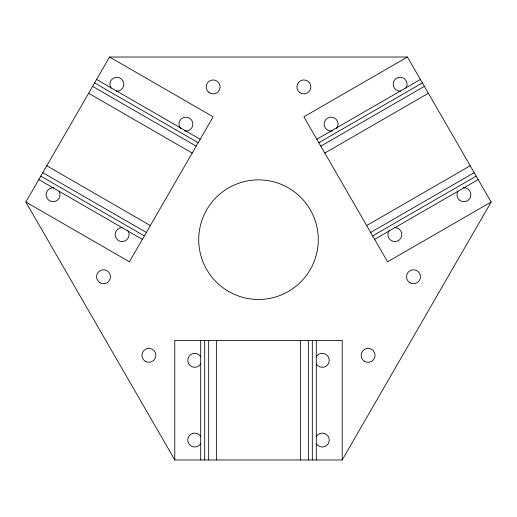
<?xml version="1.0" encoding="UTF-8"?>
<svg xmlns="http://www.w3.org/2000/svg" width="517" height="517" viewBox="0 0 517 517"><rect width="100%" height="100%" fill="white"/><g stroke="black" fill="none" stroke-linecap="round" stroke-linejoin="round"><path stroke-width="0.78" d="M25.85 202.011L109.559 57.019L407.441 57.019L491.15 202.011L342.209 459.981L174.791 459.981L25.85 202.011L129.418 261.802L213.127 116.81L109.559 57.019M407.441 57.019L303.873 116.81L387.582 261.802L491.15 202.011M316.831 139.254L420.392 79.456M318.821 142.705L422.389 82.907M320.818 146.156L424.379 86.365M324.799 153.058L428.367 93.267M366.656 225.554L470.224 165.763M370.644 232.463L474.205 172.665M372.634 235.914L476.202 176.123M374.631 239.365L478.193 179.573M96.608 79.456L200.169 139.254M94.611 82.907L198.179 142.705M92.621 86.365L196.182 146.156M88.633 93.267L192.201 153.058M46.776 165.763L150.344 225.554M42.795 172.665L146.356 232.463M40.798 176.123L144.366 235.914M38.807 179.573L142.369 239.365M342.209 459.981L342.209 340.393L174.791 340.393L174.791 459.981M316.301 340.393L316.301 459.981M312.313 340.393L312.313 459.981M308.326 340.393L308.326 459.981M300.358 340.393L300.358 459.981M216.642 340.393L216.642 459.981M208.674 340.393L208.674 459.981M204.687 340.393L204.687 459.981M200.699 340.393L200.699 459.981M316.236 356.84A6.973 6.973 0 0 1 326.763 354.979A6.973 6.973 0 0 1 326.763 365.668A6.973 6.973 0 0 1 316.236 363.813M316.236 436.561A6.973 6.973 0 0 1 326.763 434.707A6.973 6.973 0 0 1 326.763 445.396A6.973 6.973 0 0 1 316.236 443.541M463.316 187.768A6.973 6.973 0 0 1 470.851 195.523A6.973 6.973 0 0 1 461.726 201.339A6.973 6.973 0 0 1 457.881 191.225M394.878 227.603A6.973 6.973 0 0 1 401.748 235.791A6.973 6.973 0 0 1 392.493 241.135A6.973 6.973 0 0 1 388.836 231.093M389.165 230.576A6.973 6.973 0 0 1 389.534 230.091M59.119 191.225A6.973 6.973 0 0 1 55.274 201.339A6.973 6.973 0 0 1 46.149 195.523A6.973 6.973 0 0 1 53.684 187.768M128.164 231.093A6.973 6.973 0 0 1 124.507 241.135A6.973 6.973 0 0 1 115.252 235.791A6.973 6.973 0 0 1 122.122 227.603M127.466 230.091A6.973 6.973 0 0 1 127.835 230.576M180.556 128.591A6.973 6.973 0 0 1 182.772 117.876A6.973 6.973 0 0 1 192.686 122.497A6.973 6.973 0 0 1 185.9 131.085M185.293 131.06A6.973 6.973 0 0 1 184.692 130.975M111.142 88.245A6.973 6.973 0 0 1 114.283 77.763A6.973 6.973 0 0 1 123.757 83.237A6.973 6.973 0 0 1 116.247 91.192M331.1 131.085A6.973 6.973 0 0 1 324.314 122.497A6.973 6.973 0 0 1 334.228 117.876A6.973 6.973 0 0 1 336.444 128.591M332.308 130.975A6.973 6.973 0 0 1 331.707 131.06M400.753 91.192A6.973 6.973 0 0 1 393.243 83.237A6.973 6.973 0 0 1 402.717 77.763A6.973 6.973 0 0 1 405.858 88.245M200.764 363.813A6.973 6.973 0 0 1 190.237 365.668A6.973 6.973 0 0 1 190.237 354.979A6.973 6.973 0 0 1 200.764 356.84M200.764 443.541A6.973 6.973 0 0 1 190.237 445.396A6.973 6.973 0 0 1 190.237 434.707A6.973 6.973 0 0 1 200.764 436.561M209.127 92.633A6.973 6.973 0 0 0 220.074 87.522A6.973 6.973 0 0 0 210.18 80.594A6.973 6.973 0 0 0 209.127 92.633M228.604 291.452A59.791 59.791 0 0 0 318.291 239.668A59.791 59.791 0 0 0 228.604 187.891A59.791 59.791 0 0 0 228.604 291.452M145.413 361.383A6.973 6.973 0 0 0 155.875 355.341A6.973 6.973 0 0 0 145.413 349.298A6.973 6.973 0 0 0 145.413 361.383M100.033 282.793A6.973 6.973 0 0 0 110.502 276.75A6.973 6.973 0 0 0 100.033 270.714A6.973 6.973 0 0 0 100.033 282.793M299.873 92.633A6.973 6.973 0 0 0 310.82 87.522A6.973 6.973 0 0 0 300.926 80.594A6.973 6.973 0 0 0 299.873 92.633M364.614 361.383A6.973 6.973 0 0 0 375.077 355.341A6.973 6.973 0 0 0 364.614 349.298A6.973 6.973 0 0 0 364.614 361.383M409.987 282.793A6.973 6.973 0 0 0 420.45 276.75A6.973 6.973 0 0 0 409.987 270.714A6.973 6.973 0 0 0 409.987 282.793"/></g></svg>
